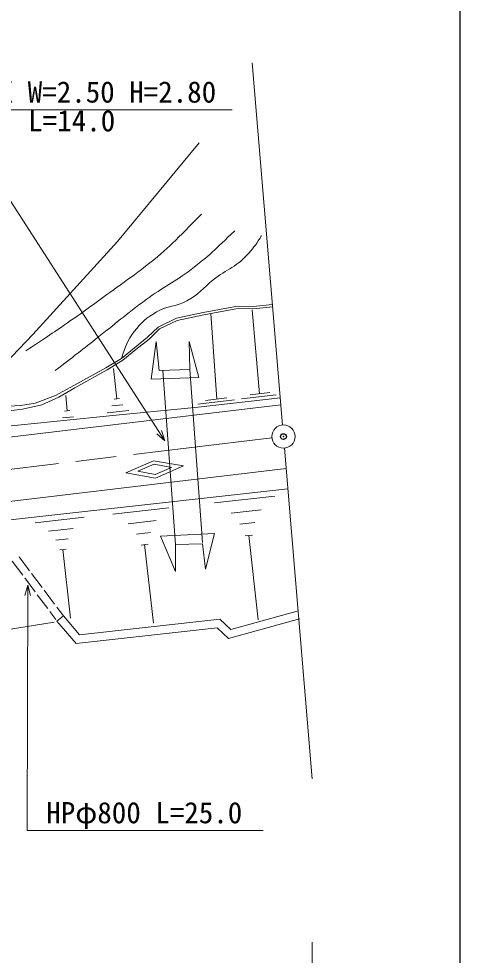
# Model space of a CAD drawing. Units: millimetres, scale not verified. Extents: x 40000 to 680000, y 20000 to 380000.
# Drawn here: x 541020 to 579000, y 258945 to 339564 of the extents above; entities that cross this region are included whole.
import ezdxf
from ezdxf.enums import TextEntityAlignment as Align

# ---------------------------------------------------------------- set-up
doc = ezdxf.new("R2010")
doc.units = ezdxf.units.MM
doc.header["$LTSCALE"] = 1000
doc.header["$PDMODE"] = 32
doc.header["$PDSIZE"] = 500
doc.linetypes.add('CHAIN', pattern=[18.5, 12, -1.5, 3.5, -1.5])
for name, color, linetype, lineweight in [('M-BGD', 7, 'Continuous', 13), ('M-BMK', 2, 'CHAIN', 13), ('M-STR-HTXT', 7, 'Continuous', 13), ('M-STR-STRC', 7, 'Continuous', 13), ('M-TTL-BAND', 7, 'Continuous', 25), ('M-WORK', 1, 'Continuous', 13)]:
    doc.layers.add(name, color=color, linetype=linetype, lineweight=lineweight)
doc.layers.add('M-OTRS', color=6, linetype='Continuous')
doc.styles.add('ＭＳ ゴシック', font='')
doc.styles.get('ＭＳ ゴシック').set_extended_font_data('MS Gothic')

msp = doc.modelspace()

# ---------------------------------------------------------------- linework, layer by layer
at = {"layer": 'M-BGD'}
for p, q in [((561104, 335773), (563708, 304592)), ((549400, 305451), (525877, 303010)), ((563875, 302599), (566252, 274141))]:
    msp.add_line(p, q, dxfattribs=at)
for points in [[(555191, 301063), (552621, 301519), (550224, 300486)], [(555191, 301063), (552794, 300029), (550224, 300486)]]:
    msp.add_lwpolyline(points, dxfattribs=at)
msp.add_lwpolyline([(554154, 300942), (552657, 301208), (551261, 300607), (552758, 300341)], close=True, dxfattribs=at)
msp.add_circle((563792, 303596), 1000, dxfattribs=at)
at = {"layer": 'M-BMK'}
msp.add_line((562799, 303477), (440302, 288807), dxfattribs=at)
at = {"layer": 'M-OTRS'}
msp.add_point((563792, 303596), dxfattribs=at)
at = {"layer": 'M-STR-HTXT'}
for p, q in [((553591, 303217), (535253, 331709)), ((535253, 331709), (559370, 331709)), ((553591, 303217), (553314, 304109)), ((553591, 303217), (552893, 303838)), ((541797, 290810), (541545, 289911)), ((541797, 290810), (541739, 269690)), ((541797, 290810), (542045, 289910)), ((541739, 269690), (562034, 269690)), ((566252, 260070), (566252, 254024))]:
    msp.add_line(p, q, dxfattribs=at)
at = {"layer": 'M-STR-STRC'}
for p, q in [((563563, 306338), (505444, 299378)), ((564021, 300854), (506098, 293917))]:
    msp.add_line(p, q, dxfattribs=at)
at = {"layer": 'M-TTL-BAND'}
msp.add_line((579000, 20000), (579000, 370000), dxfattribs=at)
at = {"layer": 'M-WORK'}
for p, q in [((549504, 320376), (556552, 328868)), ((542238, 312385), (549504, 320376)), ((556895, 314281), (559686, 314802)), ((556934, 314085), (559706, 314603)), ((559686, 314802), (561486, 314825)), ((559706, 314603), (561497, 314625)), ((561723, 307272), (561093, 314494)), ((561486, 314825), (562843, 314957)), ((561497, 314625), (562859, 314758)), ((553020, 313023), (554597, 313778)), ((554597, 313778), (556895, 314281)), ((554662, 313587), (556934, 314085)), ((558073, 306822), (557548, 314199)), ((552110, 312142), (553020, 313023)), ((552242, 311992), (553136, 312857)), ((553136, 312857), (554662, 313587)), ((538615, 308601), (542238, 312385)), ((550969, 311236), (552110, 312142)), ((549862, 310328), (550969, 311236)), ((551095, 311081), (552242, 311992)), ((552401, 308528), (552837, 311782)), ((552837, 311782), (553114, 309280)), ((555748, 309381), (555678, 311771)), ((555678, 311771), (556516, 308684)), ((549978, 310164), (551095, 311081)), ((548525, 309521), (549862, 310328)), ((548625, 309348), (549978, 310164)), ((545757, 307978), (548525, 309521)), ((545853, 307803), (548625, 309348)), ((549448, 306852), (549183, 309469)), ((553114, 309280), (555748, 309381)), ((554503, 294304), (553422, 309292)), ((556823, 294471), (555748, 309381)), ((544180, 307139), (545757, 307978)), ((556516, 308684), (552401, 308528)), ((544476, 307000), (545853, 307803)), ((560194, 306853), (563157, 307200)), ((560921, 307178), (562632, 307379)), ((541211, 306267), (542419, 306485)), ((542419, 306485), (544180, 307139)), ((542999, 306337), (544476, 307000)), ((545192, 305812), (545059, 307133)), ((549682, 306876), (549215, 306829)), ((556414, 306373), (559590, 306764)), ((556442, 306121), (563537, 306943)), ((557074, 306708), (558930, 306921)), ((539500, 305717), (541351, 305942)), ((539657, 306192), (541211, 306267)), ((541351, 305942), (542999, 306337)), ((545428, 305836), (544957, 305788)), ((550496, 305826), (548627, 305636)), ((549972, 306339), (549038, 306244)), ((549400, 305451), (556442, 306121)), ((545721, 305294), (544778, 305198)), ((564167, 299106), (534263, 295771)), ((557873, 297901), (563055, 298478)), ((549113, 296924), (553942, 297462)), ((559284, 297009), (561875, 297298)), ((542434, 296179), (546654, 296650)), ((550428, 296093), (552842, 296362)), ((560047, 296044), (561343, 296189)), ((543583, 295453), (545693, 295688)), ((551139, 295194), (552347, 295329)), ((553226, 295034), (557867, 295246)), ((557084, 292171), (557867, 295246)), ((560487, 295044), (561135, 295116)), ((560811, 295080), (561620, 287825)), ((544205, 294668), (545259, 294785)), ((551549, 294262), (552152, 294330)), ((551851, 294296), (552605, 287536)), ((553226, 295034), (554512, 291992)), ((554503, 294304), (556840, 294371)), ((554512, 291992), (554503, 294304)), ((556840, 294371), (557084, 292171)), ((544562, 293853), (545090, 293912)), ((544826, 293883), (545485, 287976)), ((540463, 292871), (541360, 291669)), ((541948, 292041), (541049, 293242)), ((541540, 291428), (542437, 290226)), ((543026, 290600), (542128, 291801)), ((544105, 289159), (543206, 290360)), ((542616, 289986), (543513, 288783)), ((544858, 288151), (544284, 288918)), ((543693, 288543), (544207, 287854)), ((544858, 288151), (544310, 287716)), ((546243, 286515), (544858, 288151)), ((558317, 287865), (546243, 286515)), ((559261, 286985), (558317, 287865)), ((565165, 287894), (559071, 286205)), ((564978, 288568), (559261, 286985)), ((536600, 286442), (544061, 287620)), ((545950, 285778), (544310, 287716)), ((558075, 287133), (545950, 285778)), ((559071, 286205), (558075, 287133))]:
    msp.add_line(p, q, dxfattribs=at)
for points, knots in [([(541635, 310970), (543506, 312209), (543995, 312535), (545484, 313574), (547034, 314655), (547881, 315293), (549409, 316404), (550399, 317124), (550974, 317500), (551938, 318254), (553959, 319834), (554564, 320550), (556731, 322745)], [0, 0, 0, 0, 1, 1, 1, 2, 2, 2, 3, 3, 3, 4, 4, 4, 4]), ([(544163, 309271), (545837, 310575), (546257, 310903), (547598, 311951), (549310, 313290), (550221, 314102), (551976, 315385), (553451, 316464), (554413, 316877), (555863, 317989), (557412, 319178), (557922, 319683), (559599, 321311)], [0, 0, 0, 0, 1, 1, 1, 2, 2, 2, 3, 3, 3, 4, 4, 4, 4]), ([(549862, 310328), (550207, 311379), (550358, 311834), (550957, 312630), (551559, 313432), (552017, 313820), (552881, 314328), (553814, 314877), (554533, 314760), (555486, 315272), (556483, 315808), (556857, 316387), (557750, 317084), (558929, 318003), (559835, 318250), (560807, 319386), (561280, 319939), (561479, 320179), (561902, 320895)], [0, 0, 0, 0, 1, 1, 1, 2, 2, 2, 3, 3, 3, 4, 4, 4, 5, 5, 5, 6, 6, 6, 6])]:
    msp.add_open_spline(points, degree=3, knots=knots, dxfattribs=at)

# ---------------------------------------------------------------- texts
at = {"layer": 'M-STR-HTXT', "style": 'ＭＳ ゴシック'}
for s, p in [('BOX W=2.50 H=2.80', (536806, 331794)), ('HPφ800 L=25.0', (543390, 269756))]:
    msp.add_text(s, height=1833, dxfattribs=at).set_placement(p, align=Align.BOTTOM_LEFT)
msp.add_text('L=14.0', height=1833, dxfattribs=at).set_placement((541838, 331704), align=Align.TOP_LEFT)

doc.saveas('drawing.dxf')
